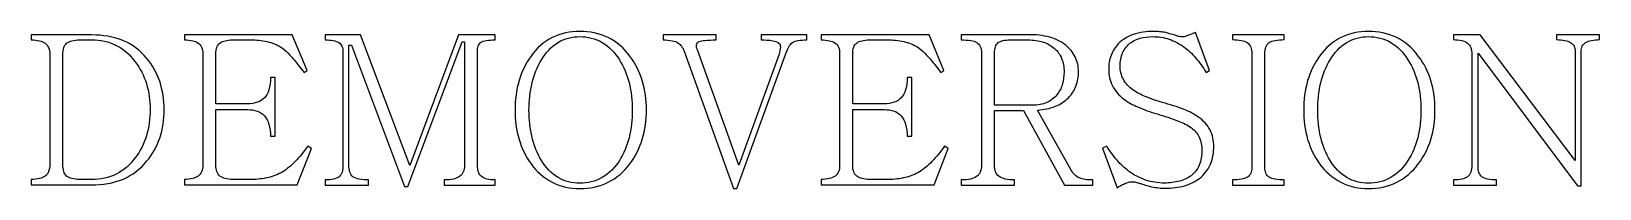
# Model space of a CAD drawing. Header units: metres. Extents: x 1 to 105, y 0 to 10.
import ezdxf

# ---------------------------------------------------------------- set-up
doc = ezdxf.new("R2010")
doc.units = ezdxf.units.M
doc.linetypes.add('AUSGEZOGEN', pattern=[0])
doc.layers.get('0').update_dxf_attribs({"linetype": 'AUSGEZOGEN'})

msp = doc.modelspace()

# ---------------------------------------------------------------- linework, layer by layer
for points in [[(0.65, 0.14), (4.68, 0.14), (4.68, 0.14, 0.10095), (6.78, 0.53, 0.10095), (6.78, 0.53, 0.121167), (8.33, 1.71, 0.121167), (8.33, 1.71, 0.095123), (9.2, 3.25, 0.095123), (9.2, 3.25, 0.080472), (9.49, 5.15, 0.080472), (9.49, 5.15, 0.080472), (9.2, 7.04, 0.080472), (9.2, 7.04, 0.093177), (8.33, 8.58, 0.093177), (8.33, 8.58, 0.120211), (6.78, 9.74, 0.120211), (6.78, 9.74, 0.09901), (4.68, 10.12, 0.09901), (4.68, 10.12), (0.65, 10.12), (0.65, 10.12), (0.65, 9.79), (0.65, 9.79, -0.057806), (1.2, 9.74, -0.057806), (1.2, 9.74, -0.102887), (1.58, 9.57, -0.102887), (1.58, 9.57, -0.134476), (1.8, 9.28, -0.134476), (1.8, 9.28, -0.095123), (1.88, 8.85, -0.095123), (1.88, 8.85), (1.88, 1.51), (1.88, 1.51, -0.086346), (1.8, 1.04, -0.086346), (1.8, 1.04, -0.134476), (1.58, 0.72, -0.134476), (1.58, 0.72, -0.102887), (1.2, 0.56, -0.102887), (1.2, 0.56, -0.057806), (0.65, 0.5, -0.057806), (0.65, 0.5), (0.65, 0.14)], [(2.75, 1.51), (2.75, 8.85), (2.75, 8.85, -0.082432), (2.81, 9.28, -0.082432), (2.81, 9.28, -0.12784), (3, 9.57, -0.12784), (3, 9.57, -0.104822), (3.35, 9.74, -0.104822), (3.35, 9.74, -0.061763), (3.86, 9.79, -0.061763), (3.86, 9.79), (4.68, 9.79), (4.68, 9.79, -0.117338), (6.31, 9.43, -0.117338), (6.31, 9.43, -0.117338), (7.57, 8.33, -0.117338), (7.57, 8.33, -0.086346), (8.31, 6.89, -0.086346), (8.31, 6.89, -0.07458), (8.56, 5.15, -0.07458), (8.56, 5.15, -0.07458), (8.31, 3.4, -0.07458), (8.31, 3.4, -0.087324), (7.57, 1.94, -0.087324), (7.57, 1.94, -0.117338), (6.31, 0.86, -0.117338), (6.31, 0.86, -0.11638), (4.68, 0.5, -0.11638), (4.68, 0.5), (3.86, 0.5), (3.86, 0.5, -0.061763), (3.35, 0.56, -0.061763), (3.35, 0.56, -0.110612), (3, 0.72, -0.110612), (3, 0.72, -0.126888), (2.81, 1.04, -0.126888), (2.81, 1.04, -0.07458), (2.75, 1.51, -0.07458), (2.75, 1.51), (2.75, 1.51)], [(10.85, 0.14), (18.36, 0.14), (18.36, 0.14), (19.31, 2.57), (19.31, 2.57), (19.06, 2.71), (19.06, 2.71, -0.037945), (18.21, 1.69, -0.037945), (18.21, 1.69, -0.058795), (17.39, 1.01, -0.058795), (17.39, 1.01, -0.073597), (16.44, 0.63, -0.073597), (16.44, 0.63, -0.060774), (15.33, 0.5, -0.060774), (15.33, 0.5), (14.06, 0.5), (14.06, 0.5, -0.062751), (13.56, 0.56, -0.062751), (13.56, 0.56, -0.103855), (13.21, 0.72, -0.103855), (13.21, 0.72, -0.123077), (13.01, 1.02, -0.123077), (13.01, 1.02, -0.086346), (12.94, 1.44, -0.086346), (12.94, 1.44), (12.94, 5.15), (12.94, 5.15), (15.06, 5.15), (15.06, 5.15, -0.089277), (15.7, 5.05, -0.089277), (15.7, 5.05, -0.120211), (16.17, 4.74, -0.120211), (16.17, 4.74, -0.111575), (16.47, 4.18, -0.111575), (16.47, 4.18, -0.071629), (16.57, 3.39, -0.071629), (16.57, 3.39), (16.89, 3.39), (16.89, 3.39), (16.89, 7.28), (16.89, 7.28), (16.57, 7.28), (16.57, 7.28, -0.071629), (16.47, 6.47, -0.071629), (16.47, 6.47, -0.123077), (16.17, 5.93, -0.123077), (16.17, 5.93, -0.126888), (15.72, 5.64, -0.126888), (15.72, 5.64, -0.083411), (15.06, 5.54, -0.083411), (15.06, 5.54), (12.94, 5.54), (12.94, 5.54), (12.94, 8.89), (12.94, 8.89, -0.089277), (13.01, 9.31, -0.089277), (13.01, 9.31, -0.135421), (13.21, 9.58, -0.135421), (13.21, 9.58, -0.103855), (13.55, 9.74, -0.103855), (13.55, 9.74, -0.060774), (14.03, 9.79, -0.060774), (14.03, 9.79), (15.39, 9.79), (15.39, 9.79, -0.067687), (16.48, 9.65, -0.067687), (16.48, 9.65, -0.082432), (17.38, 9.24, -0.082432), (17.38, 9.24, -0.046896), (17.87, 8.78, -0.046896), (17.87, 8.78, -0.025982), (18.44, 8.08, -0.025982), (18.44, 8.08), (18.81, 7.62), (18.81, 7.62), (19.01, 7.75), (19.01, 7.75), (18.03, 10.12), (18.03, 10.12), (10.85, 10.12), (10.85, 10.12), (10.85, 9.79), (10.85, 9.79, -0.054834), (11.4, 9.74, -0.054834), (11.4, 9.74, -0.102887), (11.76, 9.58, -0.102887), (11.76, 9.58, -0.140134), (11.99, 9.31, -0.140134), (11.99, 9.31, -0.101919), (12.07, 8.89, -0.101919), (12.07, 8.89), (12.07, 1.44), (12.07, 1.44, -0.09901), (11.99, 1.01, -0.09901), (11.99, 1.01, -0.136365), (11.76, 0.72, -0.136365), (11.76, 0.72, -0.10772), (11.4, 0.56, -0.10772), (11.4, 0.56, -0.057806), (10.85, 0.5, -0.057806), (10.85, 0.5), (10.85, 0.14)], [(20.22, 0.12), (23.11, 0.12), (23.11, 0.12), (23.11, 0.47), (23.11, 0.47, -0.046896), (22.47, 0.52, -0.046896), (22.47, 0.52, -0.101919), (22.06, 0.68, -0.101919), (22.06, 0.68, -0.131636), (21.86, 0.98, -0.131636), (21.86, 0.98, -0.08439), (21.79, 1.42, -0.08439), (21.79, 1.42), (21.79, 9.44), (21.79, 9.44), (21.96, 9.44), (21.96, 9.44), (25.5, 0.03), (25.5, 0.03), (25.72, 0.03), (25.72, 0.03), (29.33, 9.67), (29.33, 9.67), (29.49, 9.67), (29.49, 9.67), (29.49, 1.42), (29.49, 1.42, -0.096096), (29.41, 1, -0.096096), (29.41, 1, -0.132584), (29.19, 0.71, -0.132584), (29.19, 0.71, -0.106755), (28.78, 0.53, -0.106755), (28.78, 0.53, -0.054834), (28.15, 0.47, -0.054834), (28.15, 0.47), (28.15, 0.12), (28.15, 0.12), (31.53, 0.12), (31.53, 0.12), (31.53, 0.47), (31.53, 0.47, -0.060774), (30.98, 0.53, -0.060774), (30.98, 0.53, -0.106755), (30.6, 0.71, -0.106755), (30.6, 0.71, -0.11638), (30.42, 1, -0.11638), (30.42, 1, -0.079491), (30.36, 1.42, -0.079491), (30.36, 1.42), (30.36, 9.01), (30.36, 9.01, -0.082432), (30.41, 9.38, -0.082432), (30.41, 9.38, -0.140134), (30.57, 9.61, -0.140134), (30.57, 9.61, -0.09901), (30.94, 9.75, -0.09901), (30.94, 9.75, -0.044909), (31.53, 9.79, -0.044909), (31.53, 9.79), (31.53, 10.14), (31.53, 10.14), (29.1, 10.14), (29.1, 10.14), (25.85, 1.42), (25.85, 1.42), (22.58, 10.14), (22.58, 10.14), (20.22, 10.14), (20.22, 10.14), (20.22, 9.79), (20.22, 9.79, -0.04789), (20.76, 9.75, -0.04789), (20.76, 9.75, -0.092203), (21.12, 9.61, -0.092203), (21.12, 9.61, -0.1495), (21.33, 9.38, -0.1495), (21.33, 9.38, -0.10772), (21.4, 9.01, -0.10772), (21.4, 9.01), (21.4, 1.42), (21.4, 1.42, -0.08439), (21.34, 0.98, -0.08439), (21.34, 0.98, -0.131636), (21.14, 0.68, -0.131636), (21.14, 0.68, -0.102887), (20.77, 0.52, -0.102887), (20.77, 0.52, -0.054834), (20.22, 0.47, -0.054834), (20.22, 0.47), (20.22, 0.12)], [(37.17, 10.36, 0.117338), (35.34, 9.95, 0.117338), (35.34, 9.95, 0.118297), (33.93, 8.72, 0.118297), (33.93, 8.72, 0.085369), (33.13, 7.09, 0.085369), (33.13, 7.09, 0.071629), (32.86, 5.12, 0.071629), (32.86, 5.12, 0.072613), (33.13, 3.17, 0.072613), (33.13, 3.17, 0.086346), (33.93, 1.54, 0.086346), (33.93, 1.54, 0.118297), (35.34, 0.31, 0.118297), (35.34, 0.31, 0.117338), (37.17, -0.1, 0.117338), (37.17, -0.1, 0.11446), (39.06, 0.31, 0.11446), (39.06, 0.31, 0.118297), (40.5, 1.54, 0.118297), (40.5, 1.54, 0.089277), (41.33, 3.16, 0.089277), (41.33, 3.16, 0.07458), (41.61, 5.12, 0.07458), (41.61, 5.12, 0.07458), (41.33, 7.09, 0.07458), (41.33, 7.09, 0.088301), (40.5, 8.72, 0.088301), (40.5, 8.72, 0.118297), (39.06, 9.95, 0.118297), (39.06, 9.95, 0.11446), (37.17, 10.36, 0.11446), (37.17, 10.36), (37.17, 10.36)], [(37.17, 10.01, -0.132584), (38.66, 9.63, -0.132584), (38.66, 9.63, -0.119254), (39.81, 8.47, -0.119254), (39.81, 8.47, -0.07851), (40.45, 6.95, -0.07851), (40.45, 6.95, -0.062751), (40.67, 5.11, -0.062751), (40.67, 5.11, -0.062751), (40.45, 3.28, -0.062751), (40.45, 3.28, -0.07851), (39.81, 1.76, -0.07851), (39.81, 1.76, -0.119254), (38.66, 0.63, -0.119254), (38.66, 0.63, -0.130688), (37.17, 0.25, -0.130688), (37.17, 0.25, -0.134476), (35.73, 0.63, -0.134476), (35.73, 0.63, -0.118297), (34.62, 1.76, -0.118297), (34.62, 1.76, -0.075564), (34, 3.29, -0.075564), (34, 3.29, -0.060774), (33.79, 5.11, -0.060774), (33.79, 5.11, -0.060774), (34, 6.94, -0.060774), (34, 6.94, -0.075564), (34.62, 8.47, -0.075564), (34.62, 8.47, -0.118297), (35.73, 9.63, -0.118297), (35.73, 9.63, -0.137309), (37.17, 10.01, -0.137309), (37.17, 10.01), (37.17, 10.01)], [(49.25, 10.14), (49.25, 9.79), (49.25, 9.79, -0.041926), (50.02, 9.74, -0.041926), (50.02, 9.74, -0.124031), (50.43, 9.58, -0.124031), (50.43, 9.58, -0.197614), (50.53, 9.31, -0.197614), (50.53, 9.31, -0.079491), (50.44, 8.85, -0.079491), (50.44, 8.85), (47.76, 1.46), (47.76, 1.46), (45, 9.14), (45, 9.14, -0.124984), (44.95, 9.48, -0.124984), (44.95, 9.48, -0.236124), (45.1, 9.68, -0.236124), (45.1, 9.68, -0.073597), (45.5, 9.76, -0.073597), (45.5, 9.76, -0.022988), (46.25, 9.79, -0.022988), (46.25, 9.79), (46.25, 10.14), (46.25, 10.14), (42.72, 10.14), (42.72, 10.14), (42.72, 9.79), (42.72, 9.79, -0.049875), (43.32, 9.74, -0.049875), (43.32, 9.74, -0.092203), (43.74, 9.58, -0.092203), (43.74, 9.58, -0.093177), (43.95, 9.37, -0.093177), (43.95, 9.37, -0.061763), (44.12, 9.04, -0.061763), (44.12, 9.04), (47.4, -0.11), (47.4, -0.11), (47.64, -0.11), (47.64, -0.11), (50.88, 8.81), (50.88, 8.81, -0.048883), (51.09, 9.33, -0.048883), (51.09, 9.33, -0.111575), (51.33, 9.61, -0.111575), (51.33, 9.61, -0.104822), (51.7, 9.75, -0.104822), (51.7, 9.75, -0.044909), (52.29, 9.79, -0.044909), (52.29, 9.79), (52.29, 10.14), (52.29, 10.14), (49.25, 10.14)], [(53.25, 0.14), (60.76, 0.14), (60.76, 0.14), (61.71, 2.57), (61.71, 2.57), (61.46, 2.71), (61.46, 2.71, -0.037945), (60.61, 1.69, -0.037945), (60.61, 1.69, -0.058795), (59.79, 1.01, -0.058795), (59.79, 1.01, -0.073597), (58.85, 0.63, -0.073597), (58.85, 0.63, -0.060774), (57.74, 0.5, -0.060774), (57.74, 0.5), (56.46, 0.5), (56.46, 0.5, -0.062751), (55.96, 0.56, -0.062751), (55.96, 0.56, -0.103855), (55.61, 0.72, -0.103855), (55.61, 0.72, -0.123077), (55.41, 1.02, -0.123077), (55.41, 1.02, -0.086346), (55.35, 1.44, -0.086346), (55.35, 1.44), (55.35, 5.15), (55.35, 5.15), (57.46, 5.15), (57.46, 5.15, -0.089277), (58.1, 5.05, -0.089277), (58.1, 5.05, -0.120211), (58.57, 4.74, -0.120211), (58.57, 4.74, -0.111575), (58.87, 4.18, -0.111575), (58.87, 4.18, -0.071629), (58.97, 3.39, -0.071629), (58.97, 3.39), (59.29, 3.39), (59.29, 3.39), (59.29, 7.28), (59.29, 7.28), (58.97, 7.28), (58.97, 7.28, -0.071629), (58.87, 6.47, -0.071629), (58.87, 6.47, -0.123077), (58.57, 5.93, -0.123077), (58.57, 5.93, -0.126888), (58.12, 5.64, -0.126888), (58.12, 5.64, -0.083411), (57.46, 5.54, -0.083411), (57.46, 5.54), (55.35, 5.54), (55.35, 5.54), (55.35, 8.89), (55.35, 8.89, -0.089277), (55.41, 9.31, -0.089277), (55.41, 9.31, -0.135421), (55.61, 9.58, -0.135421), (55.61, 9.58, -0.103855), (55.95, 9.74, -0.103855), (55.95, 9.74, -0.060774), (56.43, 9.79, -0.060774), (56.43, 9.79), (57.79, 9.79), (57.79, 9.79, -0.067687), (58.88, 9.65, -0.067687), (58.88, 9.65, -0.082432), (59.78, 9.24, -0.082432), (59.78, 9.24, -0.046896), (60.27, 8.78, -0.046896), (60.27, 8.78, -0.025982), (60.85, 8.08, -0.025982), (60.85, 8.08), (61.21, 7.62), (61.21, 7.62), (61.42, 7.75), (61.42, 7.75), (60.43, 10.12), (60.43, 10.12), (53.25, 10.12), (53.25, 10.12), (53.25, 9.79), (53.25, 9.79, -0.054834), (53.8, 9.74, -0.054834), (53.8, 9.74, -0.102887), (54.17, 9.58, -0.102887), (54.17, 9.58, -0.140134), (54.4, 9.31, -0.140134), (54.4, 9.31, -0.101919), (54.47, 8.89, -0.101919), (54.47, 8.89), (54.47, 1.44), (54.47, 1.44, -0.09901), (54.4, 1.01, -0.09901), (54.4, 1.01, -0.136365), (54.17, 0.72, -0.136365), (54.17, 0.72, -0.10772), (53.8, 0.56, -0.10772), (53.8, 0.56, -0.057806), (53.25, 0.5, -0.057806), (53.25, 0.5), (53.25, 0.14)], [(62.57, 0.12), (66.11, 0.12), (66.11, 0.12), (66.11, 0.47), (66.11, 0.47, -0.054834), (65.49, 0.53, -0.054834), (65.49, 0.53, -0.110612), (65.08, 0.71, -0.110612), (65.08, 0.71, -0.130688), (64.86, 1.01, -0.130688), (64.86, 1.01, -0.091228), (64.79, 1.46, -0.091228), (64.79, 1.46), (64.79, 5.1), (64.79, 5.1), (66.71, 5.1), (66.71, 5.1), (69.44, 0.12), (69.44, 0.12), (71.33, 0.12), (71.33, 0.12), (71.33, 0.47), (71.33, 0.47, -0.033961), (70.82, 0.5, -0.033961), (70.82, 0.5, -0.060774), (70.44, 0.6, -0.060774), (70.44, 0.6, -0.091228), (70.14, 0.8, -0.091228), (70.14, 0.8, -0.075564), (69.9, 1.11, -0.075564), (69.9, 1.11), (67.65, 5.12), (67.65, 5.12, 0.07851), (68.83, 5.37, 0.07851), (68.83, 5.37, 0.103855), (69.71, 5.94, 0.103855), (69.71, 5.94, 0.101919), (70.21, 6.72, 0.101919), (70.21, 6.72, 0.092203), (70.38, 7.67, 0.092203), (70.38, 7.67, 0.111575), (70.16, 8.67, 0.111575), (70.16, 8.67, 0.11542), (69.53, 9.44, 0.11542), (69.53, 9.44, 0.096096), (68.47, 9.97, 0.096096), (68.47, 9.97, 0.068673), (67.08, 10.14, 0.068673), (67.08, 10.14), (62.57, 10.14), (62.57, 10.14), (62.57, 9.79), (62.57, 9.79, -0.040931), (63.22, 9.75, -0.040931), (63.22, 9.75, -0.092203), (63.62, 9.61, -0.092203), (63.62, 9.61, -0.150432), (63.84, 9.36, -0.150432), (63.84, 9.36, -0.102887), (63.92, 8.96, -0.102887), (63.92, 8.96), (63.92, 1.46), (63.92, 1.46, -0.091228), (63.84, 1.01, -0.091228), (63.84, 1.01, -0.137309), (63.62, 0.71, -0.137309), (63.62, 0.71, -0.111575), (63.22, 0.53, -0.111575), (63.22, 0.53, -0.053843), (62.57, 0.47, -0.053843), (62.57, 0.47), (62.57, 0.12)], [(64.79, 5.44), (64.79, 8.94), (64.79, 8.94, -0.088301), (64.85, 9.34, -0.088301), (64.85, 9.34, -0.129739), (65.04, 9.61, -0.129739), (65.04, 9.61, -0.103855), (65.35, 9.75, -0.103855), (65.35, 9.75, -0.056815), (65.81, 9.79, -0.056815), (65.81, 9.79), (67.04, 9.79), (67.04, 9.79, -0.07851), (68.03, 9.65, -0.07851), (68.03, 9.65, -0.105789), (68.78, 9.22, -0.105789), (68.78, 9.22, -0.11638), (69.26, 8.56, -0.11638), (69.26, 8.56, -0.097068), (69.42, 7.67, -0.097068), (69.42, 7.67, -0.07458), (69.3, 6.81, -0.07458), (69.3, 6.81, -0.095123), (68.94, 6.14, -0.095123), (68.94, 6.14, -0.124984), (68.27, 5.62, -0.124984), (68.27, 5.62, -0.101919), (67.35, 5.44, -0.101919), (67.35, 5.44), (64.79, 5.44)], [(72.26, 2.72), (71.99, 2.58), (71.99, 2.58), (72.96, -0.06), (72.96, -0.06, -0.02698), (73.2, 0.1, -0.02698), (73.2, 0.1, -0.02698), (73.46, 0.22, -0.02698), (73.46, 0.22, -0.040931), (73.73, 0.32, -0.040931), (73.73, 0.32, -0.058795), (73.97, 0.35, -0.058795), (73.97, 0.35, -0.028976), (74.06, 0.34, -0.028976), (74.06, 0.34, -0.013997), (74.19, 0.32, -0.013997), (74.19, 0.32, -0.001), (74.33, 0.28, -0.001), (74.33, 0.28, -0.001), (74.53, 0.22, -0.001), (74.53, 0.22, 0.003), (74.94, 0.1, 0.003), (74.94, 0.1, 0.006), (75.25, 0.01, 0.006), (75.25, 0.01, 0.022988), (75.72, -0.06, 0.022988), (75.72, -0.06, 0.025982), (76.17, -0.08, 0.025982), (76.17, -0.08, 0.069659), (77.44, 0.08, 0.069659), (77.44, 0.08, 0.09415), (78.43, 0.57, 0.09415), (78.43, 0.57, 0.124031), (79.15, 1.47, 0.124031), (79.15, 1.47, 0.104822), (79.39, 2.71, 0.104822), (79.39, 2.71, 0.121167), (79.14, 3.8, 0.121167), (79.14, 3.8, 0.117338), (78.38, 4.64, 0.117338), (78.38, 4.64, 0.059785), (77.41, 5.16, 0.059785), (77.41, 5.16, 0.031967), (75.97, 5.62, 0.031967), (75.97, 5.62, -0.028976), (74.82, 6.03, -0.028976), (74.82, 6.03, -0.052852), (74.01, 6.46, -0.052852), (74.01, 6.46, -0.11542), (73.37, 7.17, -0.11542), (73.37, 7.17, -0.123077), (73.15, 8.07, -0.123077), (73.15, 8.07, -0.101919), (73.32, 8.94, -0.101919), (73.32, 8.94, -0.126888), (73.81, 9.57, -0.126888), (73.81, 9.57, -0.09415), (74.47, 9.9, -0.09415), (74.47, 9.9, -0.070644), (75.32, 10.01, -0.070644), (75.32, 10.01, -0.079491), (76.41, 9.84, -0.079491), (76.41, 9.84, -0.07851), (77.39, 9.33, -0.07851), (77.39, 9.33, -0.058795), (78.17, 8.61, -0.058795), (78.17, 8.61, -0.044909), (78.88, 7.62, -0.044909), (78.88, 7.62), (79.1, 7.75), (79.1, 7.75), (78.17, 10.28), (78.17, 10.28), (77.49, 10.01), (77.49, 10.01, -0.077528), (77.36, 9.99, -0.077528), (77.36, 9.99, -0.049875), (77.19, 10, -0.049875), (77.19, 10, -0.027978), (77.04, 10.03, -0.027978), (77.04, 10.03, -0.010999), (76.81, 10.1, -0.010999), (76.81, 10.1, 0.006), (76.46, 10.2, 0.006), (76.46, 10.2, 0.009999), (76.19, 10.28, 0.009999), (76.19, 10.28, 0.023986), (75.78, 10.34, 0.023986), (75.78, 10.34, 0.024984), (75.38, 10.36, 0.024984), (75.38, 10.36, 0.08439), (74.02, 10.15, 0.08439), (74.02, 10.15, 0.11542), (73.03, 9.53, 0.11542), (73.03, 9.53, 0.09901), (72.55, 8.76, 0.09901), (72.55, 8.76, 0.090253), (72.39, 7.83, 0.090253), (72.39, 7.83, 0.118297), (72.64, 6.73, 0.118297), (72.64, 6.73, 0.110612), (73.4, 5.85, 0.110612), (73.4, 5.85, 0.052852), (74.32, 5.33, 0.052852), (74.32, 5.33, 0.03097), (75.61, 4.86, 0.03097), (75.61, 4.86, -0.024984), (77.04, 4.39, -0.024984), (77.04, 4.39, -0.059785), (77.9, 3.94, -0.059785), (77.9, 3.94, -0.125937), (78.42, 3.31, -0.125937), (78.42, 3.31, -0.10772), (78.6, 2.44, -0.10772), (78.6, 2.44, -0.09998), (78.42, 1.45, -0.09998), (78.42, 1.45, -0.12879), (77.88, 0.75, -0.12879), (77.88, 0.75, -0.098039), (77.12, 0.39, -0.098039), (77.12, 0.39, -0.066701), (76.11, 0.26, -0.066701), (76.11, 0.26, -0.080472), (74.85, 0.46, -0.080472), (74.85, 0.46, -0.081452), (73.72, 1.06, -0.081452), (73.72, 1.06, -0.05186), (72.97, 1.76, -0.05186), (72.97, 1.76, -0.038941), (72.26, 2.72, -0.038941), (72.26, 2.72), (72.26, 2.72)], [(80.64, 10.14), (80.64, 9.81), (80.64, 9.81, -0.04789), (81.23, 9.76, -0.04789), (81.23, 9.76, -0.095123), (81.62, 9.61, -0.095123), (81.62, 9.61, -0.145764), (81.85, 9.32, -0.145764), (81.85, 9.32, -0.097068), (81.93, 8.88, -0.097068), (81.93, 8.88), (81.93, 1.28), (81.93, 1.28, -0.112537), (81.85, 0.91, -0.112537), (81.85, 0.91, -0.138251), (81.62, 0.65, -0.138251), (81.62, 0.65, -0.090253), (81.23, 0.52, -0.090253), (81.23, 0.52, -0.043915), (80.64, 0.47, -0.043915), (80.64, 0.47), (80.64, 0.12), (80.64, 0.12), (84.07, 0.12), (84.07, 0.12), (84.07, 0.47), (84.07, 0.47, -0.043915), (83.47, 0.52, -0.043915), (83.47, 0.52, -0.090253), (83.07, 0.65, -0.090253), (83.07, 0.65, -0.136365), (82.86, 0.91, -0.136365), (82.86, 0.91, -0.103855), (82.79, 1.28, -0.103855), (82.79, 1.28), (82.79, 8.88), (82.79, 8.88, -0.088301), (82.86, 9.32, -0.088301), (82.86, 9.32, -0.142014), (83.07, 9.61, -0.142014), (83.07, 9.61, -0.096096), (83.47, 9.76, -0.096096), (83.47, 9.76, -0.046896), (84.07, 9.81, -0.046896), (84.07, 9.81), (84.07, 10.14), (84.07, 10.14), (80.64, 10.14)], [(89.68, 10.36, 0.117338), (87.85, 9.95, 0.117338), (87.85, 9.95, 0.118297), (86.44, 8.72, 0.118297), (86.44, 8.72, 0.085369), (85.64, 7.09, 0.085369), (85.64, 7.09, 0.071629), (85.38, 5.12, 0.071629), (85.38, 5.12, 0.072613), (85.64, 3.17, 0.072613), (85.64, 3.17, 0.086346), (86.44, 1.54, 0.086346), (86.44, 1.54, 0.118297), (87.85, 0.31, 0.118297), (87.85, 0.31, 0.117338), (89.68, -0.1, 0.117338), (89.68, -0.1, 0.11446), (91.57, 0.31, 0.11446), (91.57, 0.31, 0.118297), (93.01, 1.54, 0.118297), (93.01, 1.54, 0.089277), (93.85, 3.16, 0.089277), (93.85, 3.16, 0.07458), (94.12, 5.12, 0.07458), (94.12, 5.12, 0.07458), (93.85, 7.09, 0.07458), (93.85, 7.09, 0.088301), (93.01, 8.72, 0.088301), (93.01, 8.72, 0.118297), (91.57, 9.95, 0.118297), (91.57, 9.95, 0.11446), (89.68, 10.36, 0.11446), (89.68, 10.36), (89.68, 10.36)], [(89.68, 10.01, -0.132584), (91.17, 9.63, -0.132584), (91.17, 9.63, -0.119254), (92.32, 8.47, -0.119254), (92.32, 8.47, -0.07851), (92.97, 6.95, -0.07851), (92.97, 6.95, -0.062751), (93.18, 5.11, -0.062751), (93.18, 5.11, -0.062751), (92.97, 3.28, -0.062751), (92.97, 3.28, -0.07851), (92.32, 1.76, -0.07851), (92.32, 1.76, -0.119254), (91.17, 0.63, -0.119254), (91.17, 0.63, -0.130688), (89.68, 0.25, -0.130688), (89.68, 0.25, -0.134476), (88.25, 0.63, -0.134476), (88.25, 0.63, -0.118297), (87.14, 1.76, -0.118297), (87.14, 1.76, -0.075564), (86.51, 3.29, -0.075564), (86.51, 3.29, -0.060774), (86.31, 5.11, -0.060774), (86.31, 5.11, -0.060774), (86.51, 6.94, -0.060774), (86.51, 6.94, -0.075564), (87.14, 8.47, -0.075564), (87.14, 8.47, -0.118297), (88.25, 9.63, -0.118297), (88.25, 9.63, -0.137309), (89.68, 10.01, -0.137309), (89.68, 10.01), (89.68, 10.01)], [(95.35, 0.12), (98.21, 0.12), (98.21, 0.12), (98.21, 0.47), (98.21, 0.47, -0.05186), (97.62, 0.52, -0.05186), (97.62, 0.52, -0.104822), (97.24, 0.68, -0.104822), (97.24, 0.68, -0.137309), (97.05, 0.97, -0.137309), (97.05, 0.97, -0.080472), (96.99, 1.42, -0.080472), (96.99, 1.42), (96.99, 8.92), (96.99, 8.92), (103.62, 0.08), (103.62, 0.08), (103.86, 0.08), (103.86, 0.08), (103.86, 9.03), (103.86, 9.03, -0.11542), (103.93, 9.37, -0.11542), (103.93, 9.37, -0.130688), (104.15, 9.61, -0.130688), (104.15, 9.61, -0.088301), (104.54, 9.76, -0.088301), (104.54, 9.76, -0.050868), (105.08, 9.81, -0.050868), (105.08, 9.81), (105.08, 10.14), (105.08, 10.14), (102.22, 10.14), (102.22, 10.14), (102.22, 9.81), (102.22, 9.81, -0.046896), (102.77, 9.76, -0.046896), (102.77, 9.76, -0.08439), (103.15, 9.62, -0.08439), (103.15, 9.62, -0.13353), (103.38, 9.38, -0.13353), (103.38, 9.38, -0.117338), (103.46, 9.03, -0.117338), (103.46, 9.03), (103.46, 1.76), (103.46, 1.76), (97.12, 10.14), (97.12, 10.14), (95.35, 10.14), (95.35, 10.14), (95.35, 9.81), (95.35, 9.81, -0.057806), (95.9, 9.75, -0.057806), (95.9, 9.75, -0.102887), (96.28, 9.58, -0.102887), (96.28, 9.58, -0.137309), (96.5, 9.28, -0.137309), (96.5, 9.28, -0.091228), (96.57, 8.83, -0.091228), (96.57, 8.83), (96.57, 1.42), (96.57, 1.42, -0.093177), (96.5, 0.98, -0.093177), (96.5, 0.98, -0.136365), (96.28, 0.68, -0.136365), (96.28, 0.68, -0.103855), (95.91, 0.52, -0.103855), (95.91, 0.52, -0.053843), (95.35, 0.47, -0.053843), (95.35, 0.47), (95.35, 0.12)]]:
    msp.add_lwpolyline(points, format="xyb")

doc.saveas('drawing.dxf')
